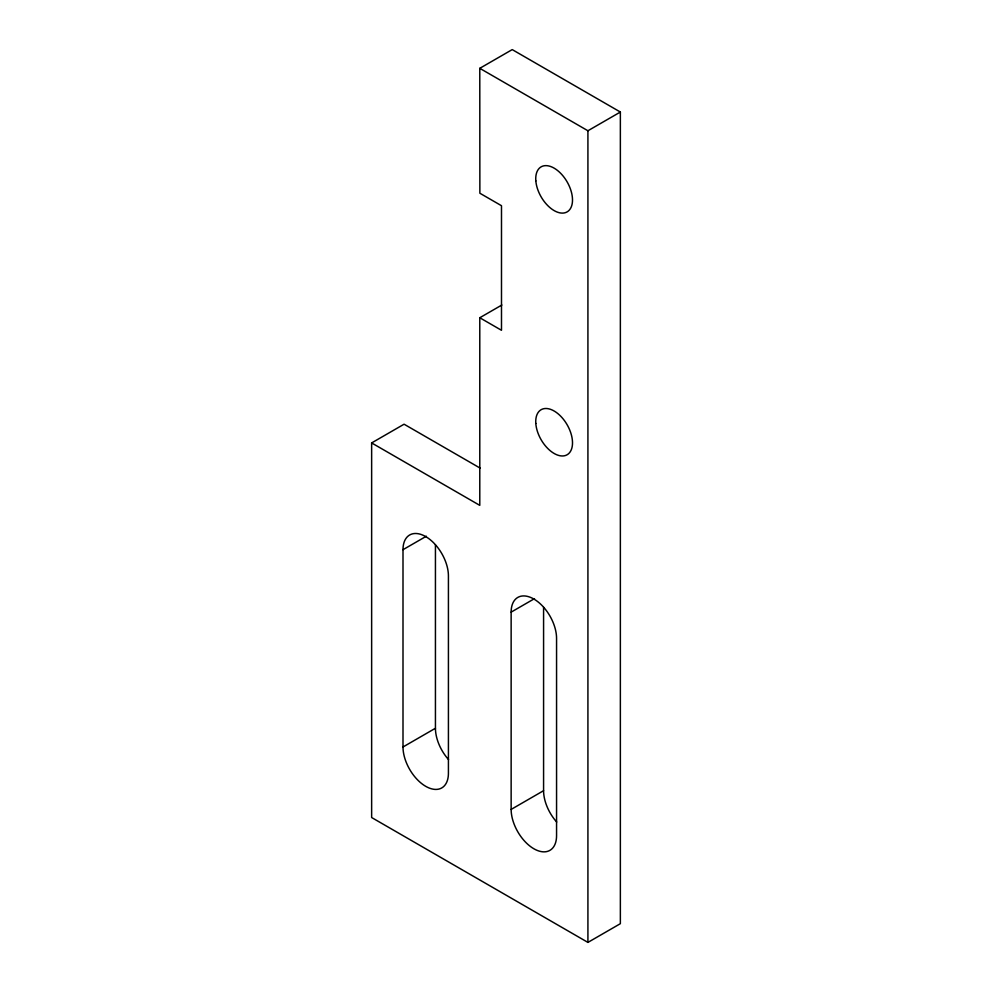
<?xml version="1.0" encoding="UTF-8"?>
<svg xmlns="http://www.w3.org/2000/svg" width="992" height="992" viewBox="0 0 992 992"><rect width="100%" height="100%" fill="white"/><g stroke="black" fill="none" stroke-linecap="round" stroke-linejoin="round"><path stroke-width="1.49" d="M371.64 442.928L479.781 505.362L479.781 317.75L501.493 330.286L501.493 205.716L479.868 193.229L479.781 68.324L512.219 49.6L620.36 112.034L620.36 923.676L587.921 942.4L371.64 817.532L371.64 442.928L404.079 424.204L480.178 468.137M479.781 68.324L587.921 130.758L620.36 112.034M479.781 317.75L501.84 305.028M403 549.692A32.116 18.538 60 0 1 425.704 536.585A32.116 18.538 60 0 1 448.421 575.918L448.421 773.202A32.116 18.538 60 0 1 425.704 786.321A32.116 18.538 60 0 1 403 746.988L403 549.692L426.362 536.213M511.14 612.126A32.116 18.538 60 0 1 533.845 599.019A32.116 18.538 60 0 1 556.562 638.352L556.562 835.636A32.116 18.538 60 0 1 533.845 848.755A32.116 18.538 60 0 1 511.14 809.422L511.14 612.126L534.502 598.647M403 746.988L435.438 728.252L435.438 544.831M511.14 809.422L543.579 790.686L543.579 607.265M587.921 130.758L587.921 942.4M556.686 822.021A32.116 18.538 60 0 1 543.579 790.686M448.545 759.587A32.116 18.538 60 0 1 435.438 728.252M535.829 180.891A26.003 15.004 60 0 0 564.832 212.809A26.003 15.004 60 0 0 561.708 174.418A26.003 15.004 60 0 0 535.829 180.891M535.804 423.41A26.003 15.004 60 0 0 564.584 455.737A26.003 15.004 60 0 0 561.98 417.582A26.003 15.004 60 0 0 535.804 423.41"/></g></svg>
